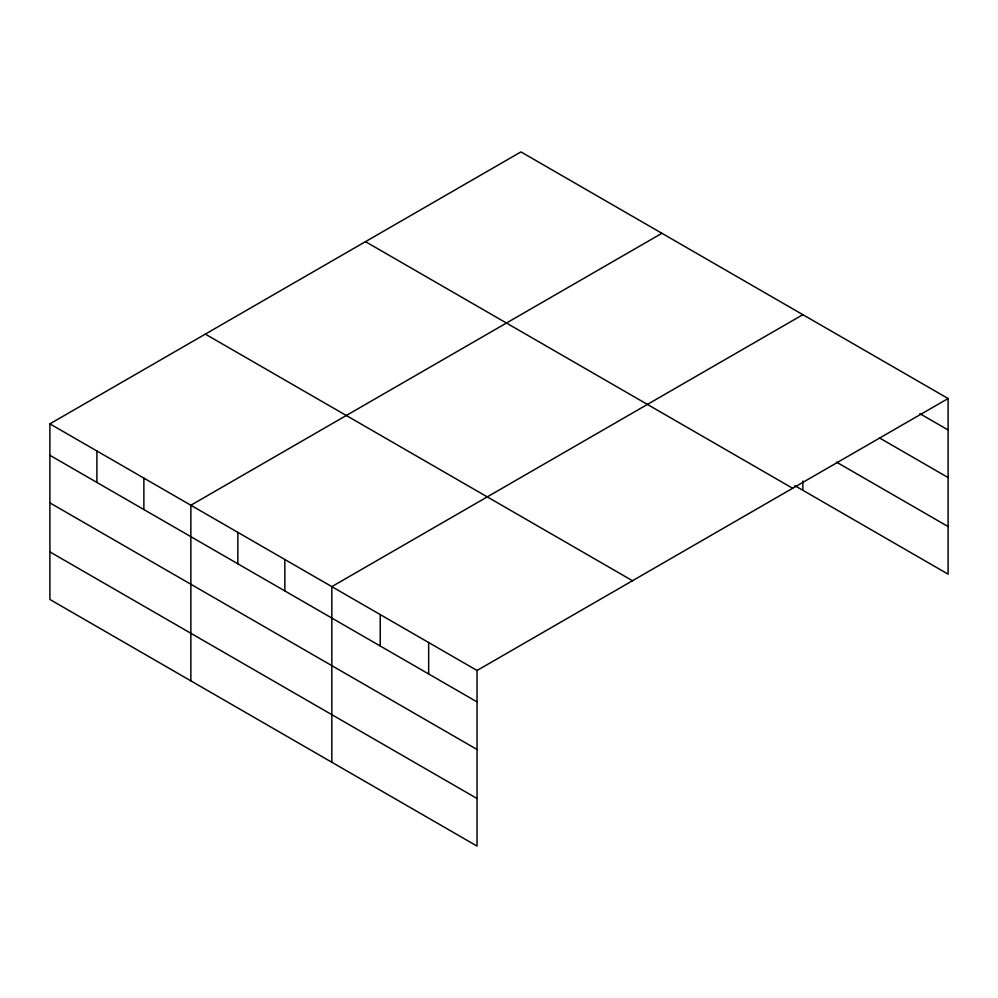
<?xml version="1.0" encoding="UTF-8"?>
<svg xmlns="http://www.w3.org/2000/svg" width="998" height="998" viewBox="0 0 998 998"><rect width="100%" height="100%" fill="white"/><g stroke="black" fill="none" stroke-linecap="round" stroke-linejoin="round"><path stroke-width="1.5" d="M948.1 398.526L520.944 151.908L49.9 423.851L49.9 599.474L477.056 846.092L477.056 670.481L948.1 398.526L948.1 574.149L794.807 485.639M661.899 233.295L190.868 505.238L190.868 680.861M802.866 314.669L331.823 586.624L331.823 762.247M919.857 413.659L948.1 429.951M879.512 437.947L948.1 477.543M836.486 462.124L948.1 526.557M365.493 241.653L792.662 488.272M205.339 334.118L632.507 580.736M49.9 423.851L477.056 670.481M49.9 455.288L477.056 701.906M49.9 502.867L477.056 749.486M49.9 551.894L477.056 798.512M802.866 481.086L802.866 490.292M428.653 642.525L428.653 673.962M380.238 614.581L380.238 646.005M284.842 559.491L284.842 590.928M237.848 532.371L237.848 563.808M143.874 478.117L143.874 509.541M96.893 450.984L96.893 482.421"/></g></svg>
